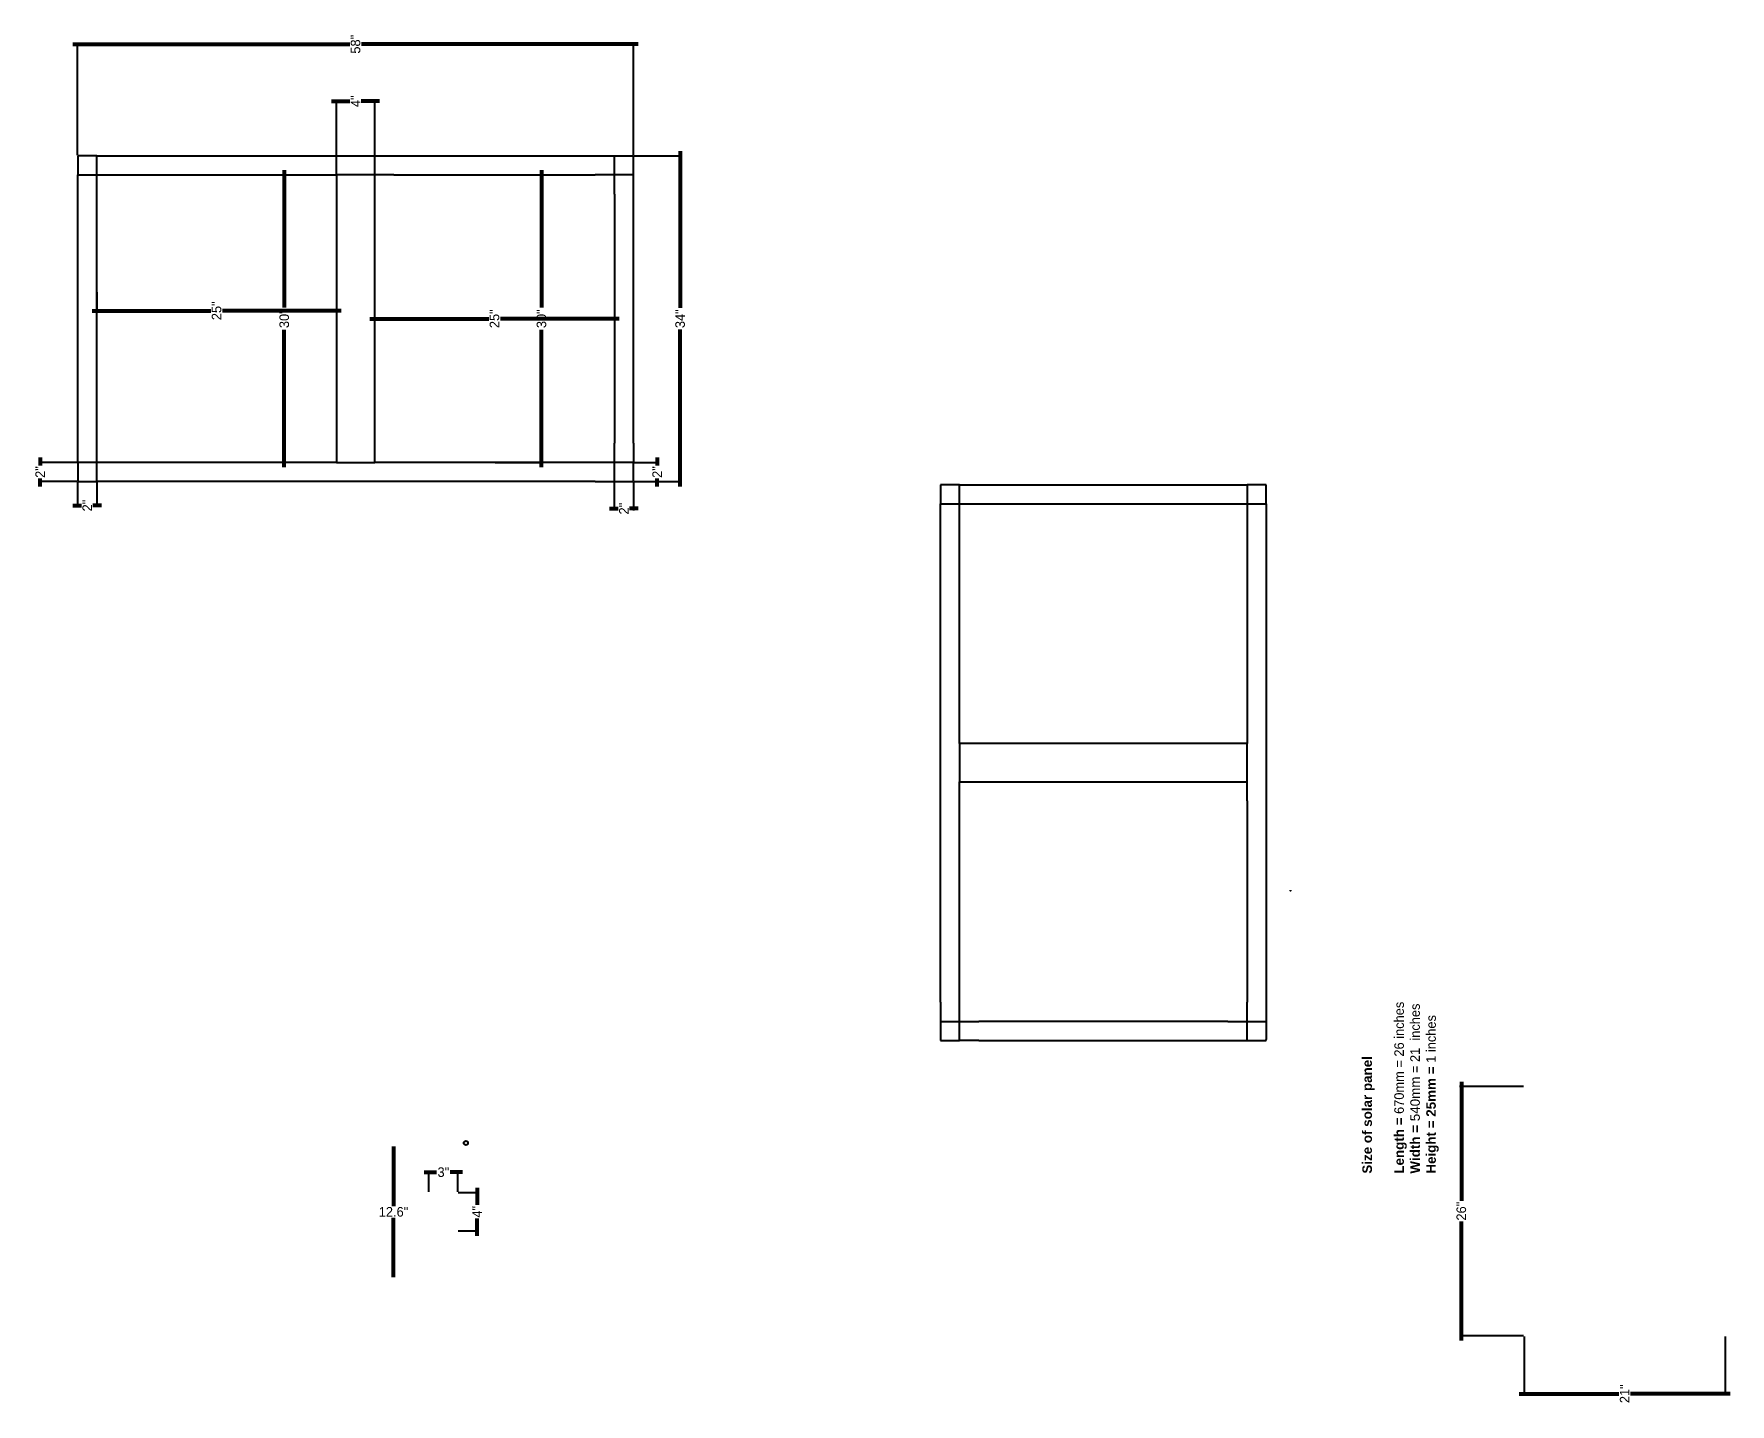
# Model space of a CAD drawing. Header units: inches. Extents: x 347 to 16634, y -36388 to -591.
# Drawn here: x 1123.9 to 1300.9, y -733.9 to -590.9 of the extents above; entities that cross this region are included whole.
import ezdxf

# ---------------------------------------------------------------- set-up
doc = ezdxf.new("R2010")
doc.units = ezdxf.units.IN
doc.header["$MEASUREMENT"] = 0
doc.styles.get("Standard").update_dxf_attribs({"font": 'Artifakt Element Regular.ttf', "height": 1})
doc.dimstyles.get("Standard").update_dxf_attribs({"dimtxt": 0.9, "dimasz": 0.198, "dimexe": 0.18, "dimexo": 0.0625, "dimgap": 0.09, "dimtad": 0, "dimtih": 1, "dimtoh": 1, "dimdec": 4, "dimzin": 0, "dimdsep": 46, "dimtxsty": 'Standard', "dimblk": 'ARCHTICK', "dimcen": 0.09, "dimclrd": 2, "dimclrt": 4, "dimadec": 0, "dimazin": 0, "dimtfac": 1, "dimtdec": 4, "dimtofl": 0, "dimtmove": 0, "dimatfit": 3, "dimfxl": 1, "dimtolj": 1, "dimtzin": 0, "dimlwd": 211, "dimarcsym": 0})

# ---------------------------------------------------------------- blocks, each defined once
blk = doc.blocks.new('_ArchTick')
at = {"color": 0, "linetype": 'ByBlock', "const_width": 0.15}
blk.add_lwpolyline([(-0.5, -0.5), (0.5, 0.5)], dxfattribs=at)
blk = doc.blocks.new('*D9')
at = {"color": 2, "lineweight": 53, "transparency": 16777216}
for p, q in [((1155.01, -597.92), (1156.92, -597.92)), ((1160.01, -597.92), (1158.1, -597.92))]:
    blk.add_line(p, q, dxfattribs=at)
at = {"color": 0, "lineweight": -2, "transparency": 16777216}
for p, q in [((1155.51, -605.55), (1155.51, -597.74)), ((1159.51, -605.55), (1159.51, -597.74))]:
    blk.add_line(p, q, dxfattribs=at)
at = {"layer": 'Defpoints', "color": 0, "transparency": 16777216}
for p in [(1159.51, -597.92), (1155.51, -605.61), (1159.51, -605.61)]:
    blk.add_point(p, dxfattribs=at)
at = {"color": 2, "lineweight": 53, "transparency": 16777216, "xscale": 0.198, "yscale": 0.198, "zscale": 0.198, "rotation": 180}
blk.add_blockref('_ArchTick', (1155.51, -597.92), dxfattribs=at)
at = {"color": 2, "lineweight": 53, "transparency": 16777216, "xscale": 0.198, "yscale": 0.198, "zscale": 0.198}
blk.add_blockref('_ArchTick', (1159.51, -597.92), dxfattribs=at)
at = {"color": 4, "transparency": 16777216, "insert": (1157.51, -597.92), "char_height": 1, "attachment_point": 5, "rotation": 90}
blk.add_mtext('\\A1;4"', dxfattribs=at)
blk = doc.blocks.new('*D10')
at = {"color": 2, "lineweight": 53, "transparency": 16777216}
for p, q in [((1128.01, -591.97), (1156.91, -591.97)), ((1187.01, -591.97), (1158.12, -591.97))]:
    blk.add_line(p, q, dxfattribs=at)
at = {"color": 0, "lineweight": -2, "transparency": 16777216}
for p, q in [((1128.51, -603.55), (1128.51, -591.79)), ((1186.51, -603.55), (1186.51, -591.79))]:
    blk.add_line(p, q, dxfattribs=at)
at = {"layer": 'Defpoints', "color": 0, "transparency": 16777216}
for p in [(1186.51, -591.97), (1128.51, -603.61), (1186.51, -603.61)]:
    blk.add_point(p, dxfattribs=at)
at = {"color": 2, "lineweight": 53, "transparency": 16777216, "xscale": 0.198, "yscale": 0.198, "zscale": 0.198, "rotation": 180}
blk.add_blockref('_ArchTick', (1128.51, -591.97), dxfattribs=at)
at = {"color": 2, "lineweight": 53, "transparency": 16777216, "xscale": 0.198, "yscale": 0.198, "zscale": 0.198}
blk.add_blockref('_ArchTick', (1186.51, -591.97), dxfattribs=at)
at = {"color": 4, "transparency": 16777216, "insert": (1157.51, -591.97), "char_height": 1, "attachment_point": 5, "rotation": 90}
blk.add_mtext('\\A1;58"', dxfattribs=at)
blk = doc.blocks.new('*D11')
at = {"color": 0, "lineweight": -2, "transparency": 16777216}
for p, q in [((1130.51, -617.85), (1130.51, -619.96)), ((1155.51, -617.85), (1155.51, -619.96))]:
    blk.add_line(p, q, dxfattribs=at)
at = {"color": 2, "lineweight": 53, "transparency": 16777216}
for p, q in [((1130.01, -619.78), (1142.41, -619.78)), ((1156.01, -619.78), (1143.62, -619.78))]:
    blk.add_line(p, q, dxfattribs=at)
at = {"layer": 'Defpoints', "color": 0, "transparency": 16777216}
for p in [(1130.51, -617.79), (1155.51, -617.79), (1155.51, -619.78)]:
    blk.add_point(p, dxfattribs=at)
at = {"color": 2, "lineweight": 53, "transparency": 16777216, "xscale": 0.198, "yscale": 0.198, "zscale": 0.198, "rotation": 180}
blk.add_blockref('_ArchTick', (1130.51, -619.78), dxfattribs=at)
at = {"color": 2, "lineweight": 53, "transparency": 16777216, "xscale": 0.198, "yscale": 0.198, "zscale": 0.198}
blk.add_blockref('_ArchTick', (1155.51, -619.78), dxfattribs=at)
at = {"color": 4, "transparency": 16777216, "insert": (1143.01, -619.78), "char_height": 1, "attachment_point": 5, "rotation": 90}
blk.add_mtext('\\A1;25"', dxfattribs=at)
blk = doc.blocks.new('*D12')
at = {"color": 2, "lineweight": 53, "transparency": 16777216}
for p, q in [((1150.07, -605.11), (1150.07, -619.44)), ((1150.07, -636.11), (1150.07, -621.78))]:
    blk.add_line(p, q, dxfattribs=at)
at = {"color": 0, "lineweight": -2, "transparency": 16777216}
for p, q in [((1150.01, -605.61), (1149.89, -605.61)), ((1150.01, -635.61), (1149.89, -635.61))]:
    blk.add_line(p, q, dxfattribs=at)
at = {"layer": 'Defpoints', "color": 0, "transparency": 16777216}
for p in [(1150.07, -605.61), (1150.07, -605.61), (1150.07, -635.61, -2)]:
    blk.add_point(p, dxfattribs=at)
at = {"color": 2, "lineweight": 53, "transparency": 16777216, "xscale": 0.198, "yscale": 0.198, "zscale": 0.198}
for p, rotation in [((1150.07, -605.61), 90), ((1150.07, -635.61), 270)]:
    blk.add_blockref('_ArchTick', p, dxfattribs=dict(at, rotation=rotation))
at = {"color": 4, "transparency": 16777216, "insert": (1150.07, -620.61), "char_height": 1, "attachment_point": 5, "rotation": 90}
blk.add_mtext('\\A1;30"', dxfattribs=at)
blk = doc.blocks.new('*D13')
at = {"color": 2, "lineweight": 53, "transparency": 16777216}
for p, q in [((1159.01, -620.61), (1171.41, -620.61)), ((1185.01, -620.61), (1172.62, -620.61))]:
    blk.add_line(p, q, dxfattribs=at)
at = {"color": 0, "lineweight": -2, "transparency": 16777216}
for p, q in [((1159.51, -620.67), (1159.51, -620.79)), ((1184.51, -620.67), (1184.51, -620.79))]:
    blk.add_line(p, q, dxfattribs=at)
at = {"layer": 'Defpoints', "color": 0, "transparency": 16777216}
for p in [(1159.51, -620.61), (1184.51, -620.61), (1184.51, -620.61)]:
    blk.add_point(p, dxfattribs=at)
at = {"color": 2, "lineweight": 53, "transparency": 16777216, "xscale": 0.198, "yscale": 0.198, "zscale": 0.198, "rotation": 180}
blk.add_blockref('_ArchTick', (1159.51, -620.61), dxfattribs=at)
at = {"color": 2, "lineweight": 53, "transparency": 16777216, "xscale": 0.198, "yscale": 0.198, "zscale": 0.198}
blk.add_blockref('_ArchTick', (1184.51, -620.61), dxfattribs=at)
at = {"color": 4, "transparency": 16777216, "insert": (1172.01, -620.61), "char_height": 1, "attachment_point": 5, "rotation": 90}
blk.add_mtext('\\A1;25"', dxfattribs=at)
blk = doc.blocks.new('*D14')
at = {"color": 2, "lineweight": 53, "transparency": 16777216}
for p, q in [((1176.91, -605.11), (1176.91, -619.44)), ((1176.91, -636.11), (1176.91, -621.78))]:
    blk.add_line(p, q, dxfattribs=at)
at = {"color": 0, "lineweight": -2, "transparency": 16777216}
for p, q in [((1172.08, -605.61), (1177.09, -605.61)), ((1172.08, -635.61), (1177.09, -635.61))]:
    blk.add_line(p, q, dxfattribs=at)
at = {"layer": 'Defpoints', "color": 0, "transparency": 16777216}
for p in [(1172.01, -605.61), (1176.91, -605.61), (1172.01, -635.61, -2)]:
    blk.add_point(p, dxfattribs=at)
at = {"color": 2, "lineweight": 53, "transparency": 16777216, "xscale": 0.198, "yscale": 0.198, "zscale": 0.198}
for p, rotation in [((1176.91, -605.61), 90), ((1176.91, -635.61), 270)]:
    blk.add_blockref('_ArchTick', p, dxfattribs=dict(at, rotation=rotation))
at = {"color": 4, "transparency": 16777216, "insert": (1176.91, -620.61), "char_height": 1, "attachment_point": 5, "rotation": 90}
blk.add_mtext('\\A1;30"', dxfattribs=at)
blk = doc.blocks.new('*D15')
at = {"color": 2, "lineweight": 53, "transparency": 16777216}
for p, q in [((1191.38, -603.11), (1191.38, -619.48)), ((1191.38, -638.11), (1191.38, -621.74))]:
    blk.add_line(p, q, dxfattribs=at)
at = {"color": 0, "lineweight": -2, "transparency": 16777216}
for p, q in [((1186.58, -603.61), (1191.56, -603.61)), ((1186.58, -637.61), (1191.56, -637.61))]:
    blk.add_line(p, q, dxfattribs=at)
at = {"layer": 'Defpoints', "color": 0, "transparency": 16777216}
for p in [(1186.51, -603.61), (1191.38, -603.61), (1186.51, -637.61)]:
    blk.add_point(p, dxfattribs=at)
at = {"color": 2, "lineweight": 53, "transparency": 16777216, "xscale": 0.198, "yscale": 0.198, "zscale": 0.198}
for p, rotation in [((1191.38, -603.61), 90), ((1191.38, -637.61), 270)]:
    blk.add_blockref('_ArchTick', p, dxfattribs=dict(at, rotation=rotation))
at = {"color": 4, "transparency": 16777216, "insert": (1191.38, -620.61), "char_height": 1, "attachment_point": 5, "rotation": 90}
blk.add_mtext('\\A1;34"', dxfattribs=at)
blk = doc.blocks.new('*D16')
at = {"color": 2, "lineweight": 53, "transparency": 16777216}
for p, q in [((1124.6, -635.11), (1124.6, -635.94)), ((1124.6, -638.11), (1124.6, -637.28))]:
    blk.add_line(p, q, dxfattribs=at)
at = {"color": 0, "lineweight": -2, "transparency": 16777216}
for p, q in [((1128.45, -635.61), (1124.42, -635.61)), ((1128.45, -637.61), (1124.42, -637.61))]:
    blk.add_line(p, q, dxfattribs=at)
at = {"layer": 'Defpoints', "color": 0, "transparency": 16777216}
for p in [(1124.6, -635.61), (1128.51, -635.61), (1128.51, -637.61)]:
    blk.add_point(p, dxfattribs=at)
at = {"color": 2, "lineweight": 53, "transparency": 16777216, "xscale": 0.198, "yscale": 0.198, "zscale": 0.198}
for p, rotation in [((1124.6, -635.61), 90), ((1124.6, -637.61), 270)]:
    blk.add_blockref('_ArchTick', p, dxfattribs=dict(at, rotation=rotation))
at = {"color": 4, "transparency": 16777216, "insert": (1124.6, -636.61), "char_height": 1, "attachment_point": 5, "rotation": 90}
blk.add_mtext('\\A1;2"', dxfattribs=at)
blk = doc.blocks.new('*D17')
at = {"color": 0, "lineweight": -2, "transparency": 16777216}
for p, q in [((1128.51, -637.67), (1128.51, -640.29)), ((1130.51, -637.67), (1130.51, -640.29))]:
    blk.add_line(p, q, dxfattribs=at)
at = {"color": 2, "lineweight": 53, "transparency": 16777216}
for p, q in [((1128.01, -640.11), (1128.91, -640.11)), ((1131.01, -640.11), (1130.11, -640.11))]:
    blk.add_line(p, q, dxfattribs=at)
at = {"layer": 'Defpoints', "color": 0, "transparency": 16777216}
for p in [(1128.51, -637.61), (1130.51, -637.61), (1130.51, -640.11)]:
    blk.add_point(p, dxfattribs=at)
at = {"color": 2, "lineweight": 53, "transparency": 16777216, "xscale": 0.198, "yscale": 0.198, "zscale": 0.198, "rotation": 180}
blk.add_blockref('_ArchTick', (1128.51, -640.11), dxfattribs=at)
at = {"color": 2, "lineweight": 53, "transparency": 16777216, "xscale": 0.198, "yscale": 0.198, "zscale": 0.198}
blk.add_blockref('_ArchTick', (1130.51, -640.11), dxfattribs=at)
at = {"color": 4, "transparency": 16777216, "insert": (1129.51, -640.11), "char_height": 1, "attachment_point": 5, "rotation": 90}
blk.add_mtext('\\A1;2"', dxfattribs=at)
blk = doc.blocks.new('*D18')
at = {"color": 0, "lineweight": -2, "transparency": 16777216}
for p, q in [((1184.51, -637.67), (1184.51, -640.61)), ((1186.51, -637.67), (1186.51, -640.61))]:
    blk.add_line(p, q, dxfattribs=at)
at = {"color": 2, "lineweight": 53, "transparency": 16777216}
for p, q in [((1184.01, -640.43), (1184.91, -640.43)), ((1187.01, -640.43), (1186.11, -640.43))]:
    blk.add_line(p, q, dxfattribs=at)
at = {"layer": 'Defpoints', "color": 0, "transparency": 16777216}
for p in [(1184.51, -637.61), (1186.51, -637.61), (1186.51, -640.43)]:
    blk.add_point(p, dxfattribs=at)
at = {"color": 2, "lineweight": 53, "transparency": 16777216, "xscale": 0.198, "yscale": 0.198, "zscale": 0.198, "rotation": 180}
blk.add_blockref('_ArchTick', (1184.51, -640.43), dxfattribs=at)
at = {"color": 2, "lineweight": 53, "transparency": 16777216, "xscale": 0.198, "yscale": 0.198, "zscale": 0.198}
blk.add_blockref('_ArchTick', (1186.51, -640.43), dxfattribs=at)
at = {"color": 4, "transparency": 16777216, "insert": (1185.51, -640.43), "char_height": 1, "attachment_point": 5, "rotation": 90}
blk.add_mtext('\\A1;2"', dxfattribs=at)
blk = doc.blocks.new('*D19')
at = {"color": 2, "lineweight": 53, "transparency": 16777216}
for p, q in [((1188.98, -635.11), (1188.98, -635.94)), ((1188.98, -638.11), (1188.98, -637.28))]:
    blk.add_line(p, q, dxfattribs=at)
at = {"color": 0, "lineweight": -2, "transparency": 16777216}
for p, q in [((1186.58, -635.61), (1189.16, -635.61)), ((1186.58, -637.61), (1189.16, -637.61))]:
    blk.add_line(p, q, dxfattribs=at)
at = {"layer": 'Defpoints', "color": 0, "transparency": 16777216}
for p in [(1186.51, -635.61), (1188.98, -635.61), (1186.51, -637.61)]:
    blk.add_point(p, dxfattribs=at)
at = {"color": 2, "lineweight": 53, "transparency": 16777216, "xscale": 0.198, "yscale": 0.198, "zscale": 0.198}
for p, rotation in [((1188.98, -635.61), 90), ((1188.98, -637.61), 270)]:
    blk.add_blockref('_ArchTick', p, dxfattribs=dict(at, rotation=rotation))
at = {"color": 4, "transparency": 16777216, "insert": (1188.98, -636.61), "char_height": 1, "attachment_point": 5, "rotation": 90}
blk.add_mtext('\\A1;2"', dxfattribs=at)
blk = doc.blocks.new('*D22')
at = {"color": 0, "lineweight": -2, "transparency": 16777216}
for p, q in [((1279.44, -726.8), (1279.44, -732.97)), ((1300.44, -726.8), (1300.44, -732.97))]:
    blk.add_line(p, q, dxfattribs=at)
at = {"color": 2, "lineweight": 53, "transparency": 16777216}
for p, q in [((1278.94, -732.79), (1289.35, -732.79)), ((1300.94, -732.79), (1290.54, -732.79))]:
    blk.add_line(p, q, dxfattribs=at)
at = {"layer": 'Defpoints', "color": 0, "transparency": 16777216}
for p in [(1279.44, -726.74), (1300.44, -726.74), (1279.44, -732.79)]:
    blk.add_point(p, dxfattribs=at)
at = {"color": 2, "lineweight": 53, "transparency": 16777216, "xscale": 0.198, "yscale": 0.198, "zscale": 0.198, "rotation": 180}
blk.add_blockref('_ArchTick', (1279.44, -732.79), dxfattribs=at)
at = {"color": 2, "lineweight": 53, "transparency": 16777216, "xscale": 0.198, "yscale": 0.198, "zscale": 0.198}
blk.add_blockref('_ArchTick', (1300.44, -732.79), dxfattribs=at)
at = {"color": 4, "transparency": 16777216, "insert": (1289.94, -732.79), "char_height": 1, "attachment_point": 5, "rotation": 90}
blk.add_mtext('\\A1;21"', dxfattribs=at)
blk = doc.blocks.new('*D20')
at = {"color": 0, "lineweight": -2, "transparency": 16777216}
for p, q in [((1279.38, -700.74), (1272.72, -700.74)), ((1279.38, -726.74), (1272.72, -726.74))]:
    blk.add_line(p, q, dxfattribs=at)
at = {"color": 2, "lineweight": 53, "transparency": 16777216}
for p, q in [((1272.9, -700.24), (1272.9, -712.66)), ((1272.9, -727.24), (1272.9, -714.82))]:
    blk.add_line(p, q, dxfattribs=at)
at = {"layer": 'Defpoints', "color": 0, "transparency": 16777216}
for p in [(1272.9, -700.74), (1279.44, -700.74), (1279.44, -726.74)]:
    blk.add_point(p, dxfattribs=at)
at = {"color": 2, "lineweight": 53, "transparency": 16777216, "xscale": 0.198, "yscale": 0.198, "zscale": 0.198}
for p, rotation in [((1272.9, -700.74), 90), ((1272.9, -726.74), 270)]:
    blk.add_blockref('_ArchTick', p, dxfattribs=dict(at, rotation=rotation))
at = {"color": 4, "transparency": 16777216, "insert": (1272.9, -713.74), "char_height": 1, "attachment_point": 5, "rotation": 90}
blk.add_mtext('\\A1;26"', dxfattribs=at)
blk = doc.blocks.new('*D31')
at = {"color": 0, "lineweight": -2, "transparency": 16777216}
for p, q in [((1161.62, -707.5), (1161.29, -707.5)), ((1161.62, -720.11), (1161.29, -720.11))]:
    blk.add_line(p, q, dxfattribs=at)
at = {"color": 2, "lineweight": 53, "transparency": 16777216}
for p, q in [((1161.47, -707), (1161.47, -713.2)), ((1161.47, -720.61), (1161.47, -714.42))]:
    blk.add_line(p, q, dxfattribs=at)
at = {"layer": 'Defpoints', "color": 0, "transparency": 16777216}
for p in [(1161.68, -707.5), (1161.47, -720.11), (1161.68, -720.11)]:
    blk.add_point(p, dxfattribs=at)
at = {"color": 2, "lineweight": 53, "transparency": 16777216, "xscale": 0.198, "yscale": 0.198, "zscale": 0.198}
for p, rotation in [((1161.47, -707.5), 90), ((1161.47, -720.11), 270)]:
    blk.add_blockref('_ArchTick', p, dxfattribs=dict(at, rotation=rotation))
at = {"color": 4, "transparency": 16777216, "insert": (1161.47, -713.81), "char_height": 1, "attachment_point": 5}
blk.add_mtext('\\A1;12.6"', dxfattribs=at)
blk = doc.blocks.new('*D34')
at = {"color": 2, "lineweight": 53, "transparency": 16777216}
for p, q in [((1170.19, -711.3), (1170.19, -713.09)), ((1170.19, -716.3), (1170.19, -714.51))]:
    blk.add_line(p, q, dxfattribs=at)
at = {"color": 0, "lineweight": -2, "transparency": 16777216}
for p, q in [((1168.23, -711.8), (1170.37, -711.8)), ((1168.23, -715.8), (1170.37, -715.8))]:
    blk.add_line(p, q, dxfattribs=at)
at = {"layer": 'Defpoints', "color": 0, "transparency": 16777216}
for p in [(1168.17, -711.8), (1170.19, -711.8), (1168.17, -715.8)]:
    blk.add_point(p, dxfattribs=at)
at = {"color": 2, "lineweight": 53, "transparency": 16777216, "xscale": 0.198, "yscale": 0.198, "zscale": 0.198}
for p, rotation in [((1170.19, -711.8), 90), ((1170.19, -715.8), 270)]:
    blk.add_blockref('_ArchTick', p, dxfattribs=dict(at, rotation=rotation))
at = {"color": 4, "transparency": 16777216, "insert": (1170.19, -713.8), "char_height": 1, "attachment_point": 5, "rotation": 90}
blk.add_mtext('\\A1;4"', dxfattribs=at)
blk = doc.blocks.new('*D35')
at = {"color": 2, "lineweight": 53, "transparency": 16777216}
for p, q in [((1164.67, -709.67), (1165.95, -709.67)), ((1168.67, -709.67), (1167.38, -709.67))]:
    blk.add_line(p, q, dxfattribs=at)
at = {"color": 0, "lineweight": -2, "transparency": 16777216}
for p, q in [((1165.17, -711.73), (1165.17, -709.49)), ((1168.17, -711.73), (1168.17, -709.49))]:
    blk.add_line(p, q, dxfattribs=at)
at = {"layer": 'Defpoints', "color": 0, "transparency": 16777216}
for p in [(1168.17, -709.67), (1165.17, -711.8), (1168.17, -711.8)]:
    blk.add_point(p, dxfattribs=at)
at = {"color": 2, "lineweight": 53, "transparency": 16777216, "xscale": 0.198, "yscale": 0.198, "zscale": 0.198, "rotation": 180}
blk.add_blockref('_ArchTick', (1165.17, -709.67), dxfattribs=at)
at = {"color": 2, "lineweight": 53, "transparency": 16777216, "xscale": 0.198, "yscale": 0.198, "zscale": 0.198}
blk.add_blockref('_ArchTick', (1168.17, -709.67), dxfattribs=at)
at = {"color": 4, "transparency": 16777216, "insert": (1166.67, -709.67), "char_height": 1, "attachment_point": 5}
blk.add_mtext('\\A1;3"', dxfattribs=at)

msp = doc.modelspace()

# ---------------------------------------------------------------- linework, layer by layer
at = {"color": 9}
for p, q in [((1130.51339, -603.61008, -2), (1128.51339, -603.61008, -2)), ((1128.51339, -603.61008, -2), (1128.51339, -605.61008, -2)), ((1130.51339, -605.61008, -2), (1130.51339, -603.61008, -2)), ((1130.51339, -603.61008, -2), (1186.40643, -603.61008, -2)), ((1184.51339, -605.61008, -2), (1184.51339, -603.61008, -2)), ((1186.51339, -603.61008, -2), (1186.40643, -603.61008, -2)), ((1186.51339, -605.61008, -2), (1186.51339, -603.61008, -2)), ((1128.51339, -635.61008, -2), (1128.51339, -605.61008, -2)), ((1128.51339, -605.61008, -2), (1130.51339, -605.61008, -2)), ((1130.51339, -607.61008, -2), (1130.51339, -605.61008, -2)), ((1130.51339, -605.61008, -2), (1155.51339, -605.61008, -2)), ((1159.51339, -605.61008, -2), (1155.51339, -605.61008, -2)), ((1155.51339, -605.61008, -2), (1155.51339, -635.61008, -2)), ((1159.51339, -607.61008, -2), (1159.51339, -605.61008, -2)), ((1161.51339, -605.61008, -2), (1159.51339, -605.61008, -2)), ((1161.51339, -605.61008, -2), (1182.51339, -605.61008, -2)), ((1186.51339, -605.61008, -2), (1182.51339, -605.61008, -2)), ((1184.51339, -607.61008, -2), (1184.51339, -605.61008, -2)), ((1186.51339, -633.61008, -2), (1186.51339, -605.61008, -2)), ((1130.51339, -635.61008, -2), (1130.51339, -607.61008, -2)), ((1159.51339, -620.61008, -2), (1159.51339, -607.61008, -2)), ((1184.51339, -607.61008, -2), (1184.51339, -633.61008, -2)), ((1159.51339, -633.61008, -2), (1159.51339, -620.61008, -2)), ((1159.51339, -635.61008, -2), (1159.51339, -633.61008, -2)), ((1184.51339, -635.61008, -2), (1184.51339, -633.61008, -2)), ((1186.51339, -633.61008, -2), (1186.51339, -635.61008, -2)), ((1130.51339, -635.61008, -2), (1128.51339, -635.61008, -2)), ((1128.51339, -635.61008, -2), (1128.51339, -637.61008, -2)), ((1132.51339, -635.61008, -2), (1130.51339, -635.61008, -2)), ((1130.51339, -637.61008, -2), (1130.51339, -635.61008, -2)), ((1153.51339, -635.61008, -2), (1132.51339, -635.61008, -2)), ((1155.51339, -635.61008, -2), (1153.51339, -635.61008, -2)), ((1155.51339, -635.61008, -2), (1159.51339, -635.61008, -2)), ((1161.51339, -635.61008, -2), (1159.51339, -635.61008, -2)), ((1182.51339, -635.61008, -2), (1161.51339, -635.61008, -2)), ((1186.51339, -635.61008, -2), (1182.51339, -635.61008, -2)), ((1184.51339, -637.61008, -2), (1184.51339, -635.61008, -2)), ((1186.51339, -637.61008, -2), (1186.51339, -635.61008, -2)), ((1128.51339, -637.61008, -2), (1130.51339, -637.61008, -2)), ((1182.51339, -637.61008, -2), (1130.51339, -637.61008, -2)), ((1182.51339, -637.61008, -2), (1184.51339, -637.61008, -2)), ((1184.51339, -637.61008, -2), (1186.51339, -637.61008, -2)), ((1220.53587, -637.92863), (1218.53587, -637.92863)), ((1218.53587, -637.92863), (1218.53587, -639.92863)), ((1220.53587, -639.92863), (1220.53587, -637.92863)), ((1220.53587, -637.92863), (1250.53587, -637.92863)), ((1250.53587, -637.92863), (1250.53587, -639.92863)), ((1252.53587, -637.92863), (1250.53587, -637.92863)), ((1252.53587, -639.92863), (1252.53587, -637.92863)), ((1218.53587, -639.92863), (1220.53587, -639.92863)), ((1218.53587, -691.92863), (1218.53587, -639.92863)), ((1220.53587, -641.92863), (1220.53587, -639.92863)), ((1220.53587, -639.92863), (1248.53587, -639.92863)), ((1248.53587, -639.92863), (1250.53587, -639.92863)), ((1250.53587, -639.92863), (1250.53587, -664.92863)), ((1250.53587, -639.92863), (1252.53587, -639.92863)), ((1252.53587, -639.92863), (1252.53587, -695.82167)), ((1220.53587, -662.92863), (1220.53587, -641.92863)), ((1220.53587, -664.92863), (1220.53587, -662.92863)), ((1250.53587, -664.92863), (1220.53587, -664.92863)), ((1220.53587, -664.92863), (1220.53587, -668.92863)), ((1250.53587, -668.92863), (1250.53587, -664.92863)), ((1220.53587, -668.92863), (1222.53587, -668.92863)), ((1220.53587, -670.92863), (1220.53587, -668.92863)), ((1222.53587, -668.92863), (1235.53587, -668.92863)), ((1235.53587, -668.92863), (1248.53587, -668.92863)), ((1248.53587, -668.92863), (1250.53587, -668.92863)), ((1250.53587, -670.92863), (1250.53587, -668.92863)), ((1220.53587, -691.92863), (1220.53587, -670.92863)), ((1250.53587, -670.92863), (1250.53587, -691.92863)), ((1218.53587, -691.92863), (1218.53587, -693.92863)), ((1220.53587, -695.92863), (1220.53587, -691.92863)), ((1250.53587, -695.92863), (1250.53587, -691.92863)), ((1218.53587, -693.92863), (1220.53587, -693.92863)), ((1218.53587, -693.92863), (1218.53587, -695.92863)), ((1220.53587, -693.92863), (1222.53587, -693.92863)), ((1248.53587, -693.92863), (1222.53587, -693.92863)), ((1248.53587, -693.92863), (1250.53587, -693.92863)), ((1250.53587, -693.92863), (1252.53587, -693.92863)), ((1218.53587, -695.92863), (1220.53587, -695.92863)), ((1222.53587, -695.92863), (1220.53587, -695.92863)), ((1222.53587, -695.92863), (1250.53587, -695.92863)), ((1250.53587, -695.92863), (1252.53587, -695.92863)), ((1252.53587, -695.92863), (1252.53587, -695.82167))]:
    msp.add_line(p, q, dxfattribs=at)
at = {"color": 9, "extrusion": (1, -1.83697e-16, 0)}
msp.add_circle((-680.27592, 1.7839, 1255.05879), 0.02941, dxfattribs=at)
at = {"color": 9}
msp.add_circle((1169.02056, -706.6266, 39.31226), 0.2162, dxfattribs=at)

# ---------------------------------------------------------------- texts
at = {"color": 9, "insert": (1262.56918, -709.82271, 3.17239), "char_height": 1, "attachment_point": 1, "rotation": 90}
msp.add_mtext_dynamic_manual_height_columns('{\\fArial|b1|i0|c0|p34;\\C85;\\c4766296;Size of solar panel\\P}\\P{\\fArial|b1|i0|c0|p34;\\C52;\\c3000776;Length =} {\\C52;\\c3000776;670mm} = 26 inches\\P{\\fArial|b1|i0|c0|p34;\\C52;\\c3000776;Width = \\fArial|b0|i0|c0|p34;540mm} = 21  inches\\P{\\fArial|b1|i0|c0|p34;\\C52;\\c3000776;Height = 25mm\\C7; = }1 inches', width=25.1280839, gutter_width=5, heights=[0], dxfattribs=at)

# ---------------------------------------------------------------- dimensions: what is measured, and where the dimension line sits
at = {"color": 9}
for base, p1, p2, angle, override, picture, middle in [((1186.51339, -591.97362), (1128.51339, -603.61008), (1186.51339, -603.61008), 180, {"dimtxt": 2, "dimdec": 0, "dimpost": '"', "dimdle": 0.5, "dimtdec": 0, "dimlwd": 53}, '*D10', (1157.51339, -591.97362)), ((1159.51339, -597.92024), (1155.51339, -605.61008), (1159.51339, -605.61008), 180, {"dimtxt": 2, "dimdec": 0, "dimpost": '"', "dimdle": 0.5, "dimtdec": 0, "dimlwd": 53}, '*D9', (1157.51339, -597.92024)), ((1191.38047, -603.61008), (1186.51339, -637.61008), (1186.51339, -603.61008), 90, {"dimtxt": 2, "dimdec": 0, "dimpost": '"', "dimdle": 0.5, "dimtdec": 0, "dimlwd": 53}, '*D15', (1191.38047, -620.61008)), ((1150.07006, -605.61008), (1150.07006, -635.61008, -2), (1150.07006, -605.61008), 90, {"dimtxt": 2, "dimdec": 0, "dimpost": '"', "dimdle": 0.5, "dimtdec": 0, "dimlwd": 53}, '*D12', (1150.07006, -620.61008)), ((1176.90675, -605.61008), (1172.01339, -635.61008, -2), (1172.01339, -605.61008), 90, {"dimtxt": 2, "dimdec": 0, "dimpost": '"', "dimdle": 0.5, "dimtdec": 0, "dimlwd": 53}, '*D14', (1176.90675, -620.61008)), ((1155.51339, -619.7761), (1130.51339, -617.79019), (1155.51339, -617.79019), 180, {"dimtxt": 2, "dimdec": 0, "dimpost": '"', "dimdle": 0.5, "dimtdec": 0, "dimlwd": 53}, '*D11', (1143.01339, -619.7761)), ((1184.51339, -620.61008), (1159.51339, -620.61008), (1184.51339, -620.61008), 180, {"dimtxt": 2, "dimdec": 0, "dimpost": '"', "dimdle": 0.5, "dimtdec": 0, "dimlwd": 53}, '*D13', (1172.01339, -620.61008)), ((1124.60187, -635.61008), (1128.51339, -637.61008), (1128.51339, -635.61008), 90, {"dimtxt": 2, "dimdec": 0, "dimpost": '"', "dimdle": 0.5, "dimtdec": 0, "dimlwd": 53}, '*D16', (1124.60187, -636.61008)), ((1188.97876, -635.61008), (1186.51339, -637.61008), (1186.51339, -635.61008), 90, {"dimtxt": 2, "dimdec": 0, "dimpost": '"', "dimdle": 0.5, "dimtdec": 0, "dimlwd": 53}, '*D19', (1188.97876, -636.61008)), ((1130.51339, -640.1105), (1128.51339, -637.61008), (1130.51339, -637.61008), 180, {"dimtxt": 2, "dimdec": 0, "dimpost": '"', "dimdle": 0.5, "dimtdec": 0, "dimlwd": 53}, '*D17', (1129.51339, -640.1105)), ((1186.51339, -640.43313), (1184.51339, -637.61008), (1186.51339, -637.61008), 180, {"dimtxt": 2, "dimdec": 0, "dimpost": '"', "dimdle": 0.5, "dimtdec": 0, "dimlwd": 53}, '*D18', (1185.51339, -640.43313)), ((1272.9039, -700.74101, 1), (1279.44361, -726.74101, 1), (1279.44361, -700.74101, 1), 90, {"dimtxt": 2, "dimdec": 0, "dimpost": '"', "dimdle": 0.5, "dimtdec": 0, "dimlwd": 53}, '*D20', (1272.9039, -713.74101, 1)), ((1161.46584, -720.11395, 40.73707), (1161.68264, -707.5043, 40.73707), (1161.68264, -720.11395, 40.73707), 90, {"dimtxt": 3, "dimdec": 1, "dimpost": '"', "dimdle": 0.5, "dimtdec": 1, "dimlwd": 53}, '*D31', (1161.46584, -713.80912, 40.73707)), ((1170.19206, -711.79657, 55.19539), (1168.16731, -715.79657, 55.19539), (1168.16731, -711.79657, 55.19539), 90, {"dimtxt": 1, "dimdec": 0, "dimpost": '"', "dimdle": 0.5, "dimtdec": 0, "dimlwd": 53}, '*D34', (1170.19206, -713.79657, 55.19539)), ((1279.44361, -732.78699, 1), (1300.44361, -726.74101, 1), (1279.44361, -726.74101, 1), 180, {"dimtxt": 2, "dimdec": 0, "dimpost": '"', "dimdle": 0.5, "dimtdec": 0, "dimlwd": 53}, '*D22', (1289.94361, -732.78699, 1))]:
    dim = msp.add_linear_dim(base=base, p1=p1, p2=p2, angle=angle, dimstyle='Standard', override=override, dxfattribs=at)
    dim.commit()
    dim.dimension.update_dxf_attribs({"geometry": picture, "text_midpoint": middle})
dim = msp.add_linear_dim(base=(1168.16731, -709.67323, 55.19539), p1=(1165.16731, -711.79657, 55.19539), p2=(1168.16731, -711.79657, 55.19539), dimstyle='Standard', override={"dimtxt": 1, "dimdec": 0, "dimpost": '"', "dimdle": 0.5, "dimtdec": 0, "dimlwd": 53}, dxfattribs=at)
dim.commit()
dim.dimension.update_dxf_attribs({"geometry": '*D35', "text_midpoint": (1166.66731, -709.67323, 55.19539)})

doc.saveas('drawing.dxf')
